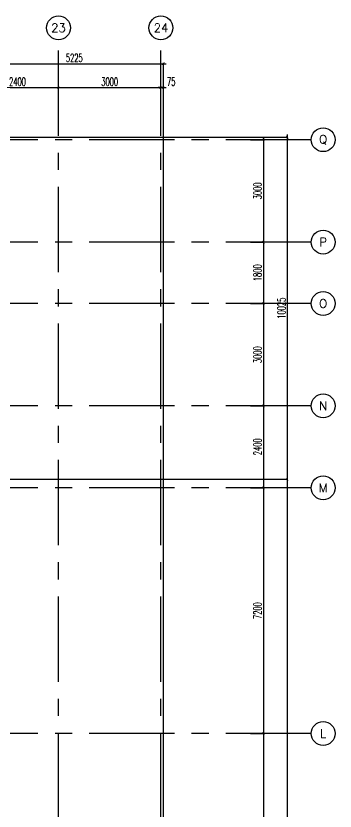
# Model space of a CAD drawing. Extents: x 88852.7 to 88945.7, y 39921.6 to 40001.1.
# Drawn here: x 88936.36 to 88945.71, y 39977.82 to 40001.13 of the extents above; entities that cross this region are included whole.
import ezdxf
from ezdxf.enums import TextEntityAlignment as Align

# ---------------------------------------------------------------- set-up
doc = ezdxf.new("R2010")
doc.units = 0
doc.header["$MEASUREMENT"] = 0
doc.header["$PDMODE"] = 34
doc.linetypes.add('CENTERX2', pattern=[4, 2.5, -0.5, 0.5, -0.5])
doc.layers.get('0').update_dxf_attribs({"linetype": 'CONTINUOUS'})
doc.layers.get('DEFPOINTS').update_dxf_attribs({"linetype": 'CONTINUOUS'})
for name, color, linetype in [('AX-CR', 2, 'CONTINUOUS'), ('AX-DIM', 4, 'CONTINUOUS'), ('AX-TXT', 2, 'CONTINUOUS'), ('AXES', 11, 'CENTERX2')]:
    doc.layers.add(name, color=color, linetype=linetype)
doc.styles.add('ROMANS', font='ROMANS.shx', dxfattribs={"width": 0.6})
doc.dimstyles.new('DIM-OUT', dxfattribs={"dimscale": 0, "dimtxt": 0.24, "dimasz": 0.08, "dimexe": 0.02, "dimexo": 0.02, "dimgap": 0.05, "dimtad": 1, "dimdec": 0, "dimlfac": 1000, "dimzin": 0, "dimdsep": 46, "dimtxsty": 'ROMANS', "dimblk1": 'ARCHTICK', "dimblk2": 'ARCHTICK', "dimsah": 1, "dimcen": 0.01, "dimdle": 0.08, "dimclrd": 4, "dimclre": 4, "dimclrt": 2, "dimadec": 0, "dimazin": 0, "dimtp": 2, "dimtm": 2, "dimtfac": 0.114286, "dimtdec": 0, "dimtix": 1, "dimtmove": 2, "dimatfit": 3, "dimldrblk": 'ARCHTICK', "dimfxl": 0, "dimtolj": 1, "dimtzin": 0, "dimarcsym": 0})

# ---------------------------------------------------------------- blocks, each defined once
blk = doc.blocks.new('_ARCHTICK')
at = {"color": 0, "linetype": 'ByBlock', "const_width": 0.15}
blk.add_lwpolyline([(-0.5, -0.5), (0.5, 0.5)], dxfattribs=at)
blk = doc.blocks.new('*D597')
at = {"layer": 'AX-DIM', "color": 4, "lineweight": -2}
for p, q in [((88934.241, 39997.575), (88944.33, 39997.575)), ((88944.31, 39997.655), (88944.31, 39987.47)), ((88943.63, 39987.55), (88944.33, 39987.55))]:
    blk.add_line(p, q, dxfattribs=at)
at = {"layer": 'DEFPOINTS', "color": 0}
for p in [(88934.221, 39997.575), (88943.61, 39987.55), (88944.31, 39987.55)]:
    blk.add_point(p, dxfattribs=at)
at = {"layer": 'AX-DIM', "color": 4, "lineweight": -2, "xscale": 0.08, "yscale": 0.08, "zscale": 0.08}
for p, rotation in [((88944.31, 39997.575), 90), ((88944.31, 39987.55), 270)]:
    blk.add_blockref('_ARCHTICK', p, dxfattribs=dict(at, rotation=rotation))
at = {"layer": 'AX-DIM', "color": 2, "insert": (88944.14, 39992.562), "char_height": 0.24, "attachment_point": 5, "rotation": 90, "style": 'ROMANS'}
blk.add_mtext('\\A1;10025', dxfattribs=at)
blk = doc.blocks.new('*D606')
at = {"layer": 'AX-DIM', "color": 4, "lineweight": -2}
for p, q in [((88943.23, 39994.5), (88943.63, 39994.5)), ((88943.61, 39994.58), (88943.61, 39992.62)), ((88943.23, 39992.7), (88943.63, 39992.7))]:
    blk.add_line(p, q, dxfattribs=at)
at = {"layer": 'DEFPOINTS', "color": 0}
for p in [(88943.21, 39994.5), (88943.21, 39992.7), (88943.61, 39992.7)]:
    blk.add_point(p, dxfattribs=at)
at = {"layer": 'AX-DIM', "color": 4, "lineweight": -2, "xscale": 0.08, "yscale": 0.08, "zscale": 0.08}
for p, rotation in [((88943.61, 39994.5), 90), ((88943.61, 39992.7), 270)]:
    blk.add_blockref('_ARCHTICK', p, dxfattribs=dict(at, rotation=rotation))
at = {"layer": 'AX-DIM', "color": 2, "insert": (88943.44, 39993.6), "char_height": 0.24, "attachment_point": 5, "rotation": 90, "style": 'ROMANS'}
blk.add_mtext('\\A1;1800', dxfattribs=at)
blk = doc.blocks.new('*D607')
at = {"layer": 'AX-DIM', "color": 4, "lineweight": -2}
for p, q in [((88943.23, 39992.7), (88943.63, 39992.7)), ((88943.61, 39992.78), (88943.61, 39989.62)), ((88943.23, 39989.7), (88943.63, 39989.7))]:
    blk.add_line(p, q, dxfattribs=at)
at = {"layer": 'DEFPOINTS', "color": 0}
for p in [(88943.21, 39992.7), (88943.21, 39989.7), (88943.61, 39989.7)]:
    blk.add_point(p, dxfattribs=at)
at = {"layer": 'AX-DIM', "color": 4, "lineweight": -2, "xscale": 0.08, "yscale": 0.08, "zscale": 0.08}
for p, rotation in [((88943.61, 39992.7), 90), ((88943.61, 39989.7), 270)]:
    blk.add_blockref('_ARCHTICK', p, dxfattribs=dict(at, rotation=rotation))
at = {"layer": 'AX-DIM', "color": 2, "insert": (88943.44, 39991.2), "char_height": 0.24, "attachment_point": 5, "rotation": 90, "style": 'ROMANS'}
blk.add_mtext('\\A1;3000', dxfattribs=at)
blk = doc.blocks.new('*D608')
at = {"layer": 'AX-DIM', "color": 4, "lineweight": -2}
for p, q in [((88943.23, 39997.5), (88943.63, 39997.5)), ((88943.61, 39997.58), (88943.61, 39994.42)), ((88943.23, 39994.5), (88943.63, 39994.5))]:
    blk.add_line(p, q, dxfattribs=at)
at = {"layer": 'DEFPOINTS', "color": 0}
for p in [(88943.21, 39997.5), (88943.21, 39994.5), (88943.61, 39994.5)]:
    blk.add_point(p, dxfattribs=at)
at = {"layer": 'AX-DIM', "color": 4, "lineweight": -2, "xscale": 0.08, "yscale": 0.08, "zscale": 0.08}
for p, rotation in [((88943.61, 39997.5), 90), ((88943.61, 39994.5), 270)]:
    blk.add_blockref('_ARCHTICK', p, dxfattribs=dict(at, rotation=rotation))
at = {"layer": 'AX-DIM', "color": 2, "insert": (88943.44, 39996), "char_height": 0.24, "attachment_point": 5, "rotation": 90, "style": 'ROMANS'}
blk.add_mtext('\\A1;3000', dxfattribs=at)
blk = doc.blocks.new('*D609')
at = {"layer": 'AX-DIM', "color": 4, "lineweight": -2}
for p, q in [((88940.61, 39999.028), (88940.53, 39999.028)), ((88940.61, 39998.648), (88940.61, 39999.048)), ((88940.61, 39999.028), (88940.685, 39999.028)), ((88940.685, 39998.648), (88940.685, 39999.048)), ((88940.685, 39999.028), (88940.765, 39999.028))]:
    blk.add_line(p, q, dxfattribs=at)
at = {"layer": 'DEFPOINTS', "color": 0}
for p in [(88940.685, 39999.028), (88940.61, 39998.628), (88940.685, 39998.628)]:
    blk.add_point(p, dxfattribs=at)
at = {"layer": 'AX-DIM', "color": 4, "lineweight": -2, "xscale": 0.08, "yscale": 0.08, "zscale": 0.08}
blk.add_blockref('_ARCHTICK', (88940.61, 39999.028), dxfattribs=at)
at = {"layer": 'AX-DIM', "color": 4, "lineweight": -2, "xscale": 0.08, "yscale": 0.08, "zscale": 0.08, "rotation": 180}
blk.add_blockref('_ARCHTICK', (88940.685, 39999.028), dxfattribs=at)
at = {"layer": 'AX-DIM', "color": 2, "insert": (88940.911, 39999.203), "char_height": 0.24, "attachment_point": 5, "style": 'ROMANS'}
blk.add_mtext('\\A1;75', dxfattribs=at)
blk = doc.blocks.new('*D610')
at = {"layer": 'AX-DIM', "color": 4, "lineweight": -2}
for p, q in [((88937.53, 39999.028), (88940.69, 39999.028)), ((88937.61, 39998.648), (88937.61, 39999.048)), ((88940.61, 39998.648), (88940.61, 39999.048))]:
    blk.add_line(p, q, dxfattribs=at)
at = {"layer": 'DEFPOINTS', "color": 0}
for p in [(88940.61, 39999.028), (88937.61, 39998.628), (88940.61, 39998.628)]:
    blk.add_point(p, dxfattribs=at)
at = {"layer": 'AX-DIM', "color": 4, "lineweight": -2, "xscale": 0.08, "yscale": 0.08, "zscale": 0.08, "rotation": 180}
blk.add_blockref('_ARCHTICK', (88937.61, 39999.028), dxfattribs=at)
at = {"layer": 'AX-DIM', "color": 4, "lineweight": -2, "xscale": 0.08, "yscale": 0.08, "zscale": 0.08}
blk.add_blockref('_ARCHTICK', (88940.61, 39999.028), dxfattribs=at)
at = {"layer": 'AX-DIM', "color": 2, "insert": (88939.11, 39999.198), "char_height": 0.24, "attachment_point": 5, "style": 'ROMANS'}
blk.add_mtext('\\A1;3000', dxfattribs=at)
blk = doc.blocks.new('*D611')
at = {"layer": 'AX-DIM', "color": 4, "lineweight": -2}
for p, q in [((88935.13, 39999.028), (88937.69, 39999.028)), ((88935.21, 39998.648), (88935.21, 39999.048)), ((88937.61, 39998.648), (88937.61, 39999.048))]:
    blk.add_line(p, q, dxfattribs=at)
at = {"layer": 'DEFPOINTS', "color": 0}
for p in [(88937.61, 39999.028), (88935.21, 39998.628), (88937.61, 39998.628)]:
    blk.add_point(p, dxfattribs=at)
at = {"layer": 'AX-DIM', "color": 4, "lineweight": -2, "xscale": 0.08, "yscale": 0.08, "zscale": 0.08, "rotation": 180}
blk.add_blockref('_ARCHTICK', (88935.21, 39999.028), dxfattribs=at)
at = {"layer": 'AX-DIM', "color": 4, "lineweight": -2, "xscale": 0.08, "yscale": 0.08, "zscale": 0.08}
blk.add_blockref('_ARCHTICK', (88937.61, 39999.028), dxfattribs=at)
at = {"layer": 'AX-DIM', "color": 2, "insert": (88936.41, 39999.198), "char_height": 0.24, "attachment_point": 5, "style": 'ROMANS'}
blk.add_mtext('\\A1;2400', dxfattribs=at)
blk = doc.blocks.new('*D613')
at = {"layer": 'AX-DIM', "color": 4, "lineweight": -2}
for p, q in [((88943.23, 39987.3), (88943.63, 39987.3)), ((88943.61, 39987.38), (88943.61, 39980.02)), ((88943.23, 39980.1), (88943.63, 39980.1))]:
    blk.add_line(p, q, dxfattribs=at)
at = {"layer": 'DEFPOINTS', "color": 0}
for p in [(88943.21, 39987.3), (88943.21, 39980.1), (88943.61, 39980.1)]:
    blk.add_point(p, dxfattribs=at)
at = {"layer": 'AX-DIM', "color": 4, "lineweight": -2, "xscale": 0.08, "yscale": 0.08, "zscale": 0.08}
for p, rotation in [((88943.61, 39987.3), 90), ((88943.61, 39980.1), 270)]:
    blk.add_blockref('_ARCHTICK', p, dxfattribs=dict(at, rotation=rotation))
at = {"layer": 'AX-DIM', "color": 2, "insert": (88943.44, 39983.7), "char_height": 0.24, "attachment_point": 5, "rotation": 90, "style": 'ROMANS'}
blk.add_mtext('\\A1;7200', dxfattribs=at)
blk = doc.blocks.new('*D615')
at = {"layer": 'AX-DIM', "color": 4, "lineweight": -2}
for p, q in [((88943.23, 39980.1), (88943.63, 39980.1)), ((88943.61, 39980.18), (88943.61, 39972.82)), ((88943.23, 39972.9), (88943.63, 39972.9))]:
    blk.add_line(p, q, dxfattribs=at)
at = {"layer": 'DEFPOINTS', "color": 0}
for p in [(88943.21, 39980.1), (88943.21, 39972.9), (88943.61, 39972.9)]:
    blk.add_point(p, dxfattribs=at)
at = {"layer": 'AX-DIM', "color": 4, "lineweight": -2, "xscale": 0.08, "yscale": 0.08, "zscale": 0.08}
for p, rotation in [((88943.61, 39980.1), 90), ((88943.61, 39972.9), 270)]:
    blk.add_blockref('_ARCHTICK', p, dxfattribs=dict(at, rotation=rotation))
at = {"layer": 'AX-DIM', "color": 2, "insert": (88943.44, 39976.5), "char_height": 0.24, "attachment_point": 5, "rotation": 90, "style": 'ROMANS'}
blk.add_mtext('\\A1;7200', dxfattribs=at)
blk = doc.blocks.new('*D616')
at = {"layer": 'AX-DIM', "color": 4, "lineweight": -2}
blk.add_line((88935.38, 39999.728), (88940.765, 39999.728), dxfattribs=at)
at = {"layer": 'AX-DIM', "color": 11, "lineweight": -2}
for p, q in [((88935.46, 39999.048), (88935.46, 39999.748)), ((88940.685, 39963.57), (88940.685, 39999.748))]:
    blk.add_line(p, q, dxfattribs=at)
at = {"layer": 'DEFPOINTS', "color": 0}
for p in [(88940.685, 39999.728), (88935.46, 39999.028), (88940.685, 39963.55)]:
    blk.add_point(p, dxfattribs=at)
at = {"layer": 'AX-DIM', "color": 4, "lineweight": -2, "xscale": 0.08, "yscale": 0.08, "zscale": 0.08, "rotation": 180}
blk.add_blockref('_ARCHTICK', (88935.46, 39999.728), dxfattribs=at)
at = {"layer": 'AX-DIM', "color": 4, "lineweight": -2, "xscale": 0.08, "yscale": 0.08, "zscale": 0.08}
blk.add_blockref('_ARCHTICK', (88940.685, 39999.728), dxfattribs=at)
at = {"layer": 'AX-DIM', "color": 2, "insert": (88938.073, 39999.898), "char_height": 0.24, "attachment_point": 5, "style": 'ROMANS'}
blk.add_mtext('\\A1;5225', dxfattribs=at)
blk = doc.blocks.new('*D617')
at = {"layer": 'AX-DIM', "color": 4, "lineweight": -2}
for p, q in [((88943.61, 39989.78), (88943.61, 39987.22)), ((88943.23, 39989.7), (88943.63, 39989.7)), ((88943.23, 39987.3), (88943.63, 39987.3))]:
    blk.add_line(p, q, dxfattribs=at)
at = {"layer": 'DEFPOINTS', "color": 0}
for p in [(88943.21, 39989.7), (88943.21, 39987.3), (88943.61, 39987.3)]:
    blk.add_point(p, dxfattribs=at)
at = {"layer": 'AX-DIM', "color": 4, "lineweight": -2, "xscale": 0.08, "yscale": 0.08, "zscale": 0.08}
for p, rotation in [((88943.61, 39989.7), 90), ((88943.61, 39987.3), 270)]:
    blk.add_blockref('_ARCHTICK', p, dxfattribs=dict(at, rotation=rotation))
at = {"layer": 'AX-DIM', "color": 2, "insert": (88943.44, 39988.5), "char_height": 0.24, "attachment_point": 5, "rotation": 90, "style": 'ROMANS'}
blk.add_mtext('\\A1;2400', dxfattribs=at)
blk = doc.blocks.new('*D629')
at = {"layer": 'AX-DIM', "color": 4, "lineweight": -2}
for p, q in [((88935.48, 39987.55), (88944.33, 39987.55)), ((88944.31, 39987.63), (88944.31, 39928.15)), ((88935.48, 39928.23), (88944.33, 39928.23))]:
    blk.add_line(p, q, dxfattribs=at)
at = {"layer": 'DEFPOINTS', "color": 0}
for p in [(88935.46, 39987.55), (88935.46, 39928.23), (88944.31, 39928.23)]:
    blk.add_point(p, dxfattribs=at)
at = {"layer": 'AX-DIM', "color": 4, "lineweight": -2, "xscale": 0.08, "yscale": 0.08, "zscale": 0.08}
for p, rotation in [((88944.31, 39987.55), 90), ((88944.31, 39928.23), 270)]:
    blk.add_blockref('_ARCHTICK', p, dxfattribs=dict(at, rotation=rotation))
at = {"layer": 'AX-DIM', "color": 2, "insert": (88944.14, 39957.89), "char_height": 0.24, "attachment_point": 5, "rotation": 90, "style": 'ROMANS'}
blk.add_mtext('\\A1;59320', dxfattribs=at)
blk = doc.blocks.new('AXR')
at = {"layer": 'AX-CR'}
blk.add_circle((350, 0), 350, dxfattribs=at)
at = {"layer": 'AX-TXT', "style": 'ROMANS'}
blk.add_attdef('AX', text='', height=250, dxfattribs=at).set_placement((350, 0), align=Align.MIDDLE)
blk = doc.blocks.new('AXU')
at = {"layer": 'AX-CR'}
blk.add_circle((0, 350), 350, dxfattribs=at)
at = {"layer": 'AX-TXT', "style": 'ROMANS'}
blk.add_attdef('AX', text='', height=250, dxfattribs=at).set_placement((0, 350), align=Align.MIDDLE)

msp = doc.modelspace()

# ---------------------------------------------------------------- linework, layer by layer
at = {"layer": 'AXES'}
for p, q in [((88937.6103, 39921.6153), (88937.6103, 40000.4279)), ((88940.6103, 39921.6153), (88940.6103, 40000.4279)), ((88945.0103, 39997.4996), (88876.9703, 39997.4996)), ((88945.0103, 39994.4996), (88876.9703, 39994.4996)), ((88945.0103, 39992.6996), (88876.9703, 39992.6996)), ((88945.0103, 39989.6996), (88876.9703, 39989.6996)), ((88945.0103, 39987.2996), (88876.9669, 39987.2996)), ((88945.0103, 39980.0996), (88876.9703, 39980.0996))]:
    msp.add_line(p, q, dxfattribs=at)

# ---------------------------------------------------------------- block references
at = {"layer": 'AXES', "xscale": 0.001000000003841706, "yscale": 0.000999999996565748, "zscale": 0.001}
for name, p, values in [('AXU', (88937.6103, 40000.4279), {'AX': '23'}), ('AXU', (88940.6103, 40000.4279), {'AX': '24'}), ('AXR', (88945.0103, 39997.4996), {'AX': 'Q'}), ('AXR', (88945.0103, 39994.4996), {'AX': 'P'}), ('AXR', (88945.0103, 39992.6996), {'AX': 'O'}), ('AXR', (88945.0103, 39989.6996), {'AX': 'N'}), ('AXR', (88945.0103, 39987.2996), {'AX': 'M'}), ('AXR', (88945.0103, 39980.0996), {'AX': 'L'})]:
    msp.add_blockref(name, p, dxfattribs=at).add_auto_attribs(values)

# ---------------------------------------------------------------- dimensions: what is measured, and where the dimension line sits
at = {"layer": 'AX-DIM'}
for base, p1, p2, override, picture, middle in [((88940.6853, 39999.7279), (88935.4603, 39999.0279), (88940.6853, 39963.5496), {"dimscale": 1, "dimclre": 11}, '*D616', (88938.0728, 39999.8979)), ((88937.6103, 39999.0279), (88935.2103, 39998.6279), (88937.6103, 39998.6279), {"dimscale": 1}, '*D611', (88936.4103, 39999.1979)), ((88940.6103, 39999.0279), (88937.6103, 39998.6279), (88940.6103, 39998.6279), {"dimscale": 1}, '*D610', (88939.1103, 39999.1979))]:
    dim = msp.add_linear_dim(base=base, p1=p1, p2=p2, dimstyle='DIM-OUT', override=override, dxfattribs=at)
    dim.commit()
    dim.dimension.update_dxf_attribs({"geometry": picture, "text_midpoint": middle})
dim = msp.add_linear_dim(base=(88940.6853, 39999.0279), p1=(88940.6103, 39998.6279), p2=(88940.6853, 39998.6279), dimstyle='DIM-OUT', override={"dimscale": 1}, dxfattribs=at)
dim.commit()
dim.dimension.update_dxf_attribs({"geometry": '*D609', "text_midpoint": (88940.911, 39999.2029), "dimtype": 160})
for base, p1, p2, picture, middle in [((88944.3103, 39987.5496), (88934.2206, 39997.5746), (88943.6103, 39987.5496), '*D597', (88944.1403, 39992.5621)), ((88943.6103, 39994.4996), (88943.2103, 39997.4996), (88943.2103, 39994.4996), '*D608', (88943.4403, 39995.9996)), ((88943.6103, 39992.6996), (88943.2103, 39994.4996), (88943.2103, 39992.6996), '*D606', (88943.4403, 39993.5996)), ((88943.6103, 39989.6996), (88943.2103, 39992.6996), (88943.2103, 39989.6996), '*D607', (88943.4403, 39991.1996)), ((88943.6103, 39987.2996), (88943.2103, 39989.6996), (88943.2103, 39987.2996), '*D617', (88943.4403, 39988.4996)), ((88944.3103, 39928.2296), (88935.4603, 39987.5496), (88935.4603, 39928.2296), '*D629', (88944.1403, 39957.8896)), ((88943.6103, 39980.0996), (88943.2103, 39987.2996), (88943.2103, 39980.0996), '*D613', (88943.4403, 39983.6996)), ((88943.6103, 39972.8996), (88943.2103, 39980.0996), (88943.2103, 39972.8996), '*D615', (88943.4403, 39976.4996))]:
    dim = msp.add_linear_dim(base=base, p1=p1, p2=p2, angle=270, dimstyle='DIM-OUT', override={"dimscale": 1}, dxfattribs=at)
    dim.commit()
    dim.dimension.update_dxf_attribs({"geometry": picture, "text_midpoint": middle})

doc.saveas('drawing.dxf')
